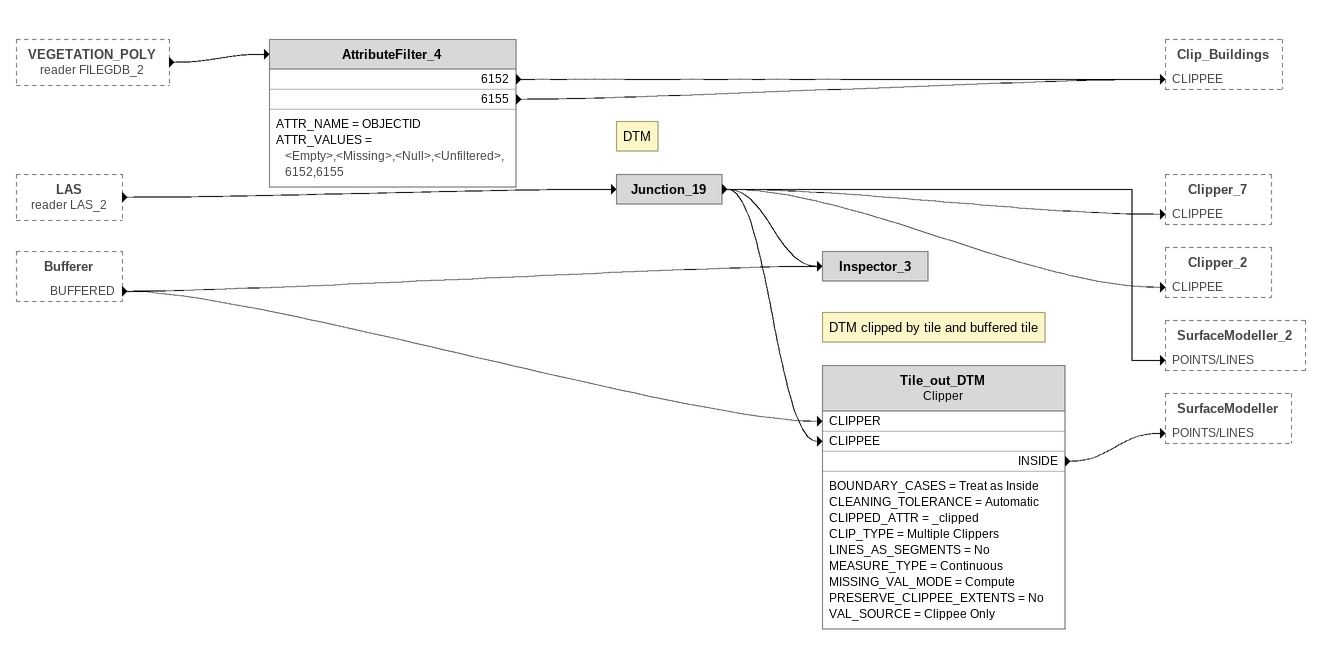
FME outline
VEGETATION_POLY (reader FILEGDB_2) [outside]
    -> AttributeFilter_4
LAS (reader LAS_2) [outside]
    -> Junction_19
Bufferer [outside]
    BUFFERED -> Tile_out_DTM [CLIPPER]
    BUFFERED -> Inspector_3
AttributeFilter_4
    ATTR_NAME = OBJECTID
    ATTR_VALUES = <Empty>,<Missing>,<Null>,<Unfiltered>,6152,6155
    6152 -> Clip_Buildings [CLIPPEE]
    6155 -> Clip_Buildings [CLIPPEE]
Note: DTM
Junction_19
    -> Clipper_7 [CLIPPEE]
    -> Clipper_2 [CLIPPEE]
    -> Tile_out_DTM [CLIPPEE]
    -> SurfaceModeller_2 [POINTS/LINES]
    -> Inspector_3
Inspector_3
Note: DTM clipped by tile and buffered tile
Tile_out_DTM: Clipper
    BOUNDARY_CASES = Treat as Inside
    CLEANING_TOLERANCE = Automatic
    CLIPPED_ATTR = _clipped
    CLIP_TYPE = Multiple Clippers
    LINES_AS_SEGMENTS = No
    MEASURE_TYPE = Continuous
    MISSING_VAL_MODE = Compute
    PRESERVE_CLIPPEE_EXTENTS = No
    VAL_SOURCE = Clippee Only
    INSIDE -> SurfaceModeller [POINTS/LINES]
